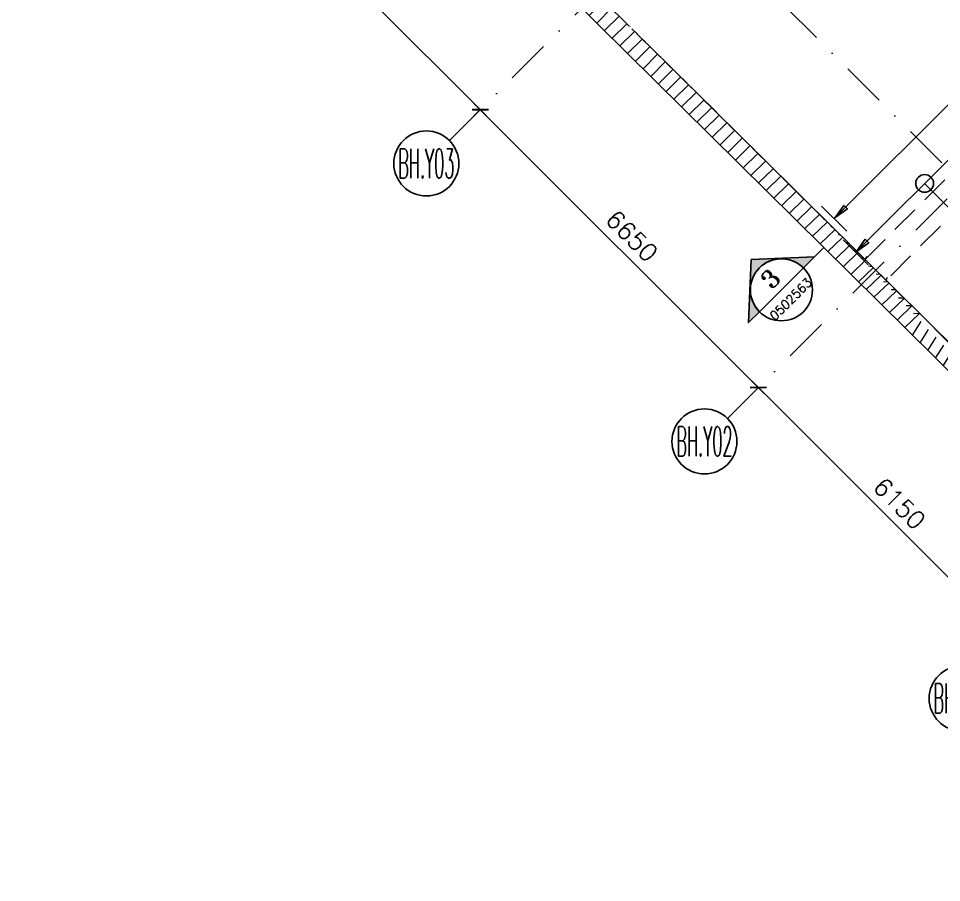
# Model space of a CAD drawing. Extents: x 660761725 to 1323371458, y 2734871439 to 5470067957.
# Drawn here: x 661724684 to 661740291, y 2735010169 to 2735024790 of the extents above; entities that cross this region are included whole.
import ezdxf
from ezdxf.enums import TextEntityAlignment as Align

# ---------------------------------------------------------------- set-up
doc = ezdxf.new("R2010")
doc.units = 0
for name, pattern in [('AXES', [1.95, 1.2, -0.25, 0.25, -0.25]), ('Hidden', [714.375, 476.25, -238.125]), ('sbp_axis_short', [10, 5, -2.5, 0, -2.5])]:
    doc.linetypes.add(name, pattern=pattern)
doc.layers.add('A-DETL', color=5, linetype='Continuous', lineweight=9, true_color=0x0000ff)
for name, color, linetype, lineweight in [('A-FLOR-PATT', 7, 'Continuous', 15), ('A-ROOF', 7, 'Continuous', 15), ('S-GRID', 7, 'Continuous', 9), ('S-GRID-IDEN', 7, 'Continuous', 13)]:
    doc.layers.add(name, color=color, linetype=linetype, lineweight=lineweight)
for name, color, linetype in [('S-AXIS', 20, 'AXES'), ('S-DIMO', 100, 'Continuous'), ('S-RDIMO', 8, 'Continuous'), ('S-SCEL-INDT', 222, 'Continuous'), ('S-TXT', 3, 'Continuous')]:
    doc.layers.add(name, color=color, linetype=linetype)
doc.styles.add('ROMANS', font='romans.shx')
doc.styles.add('ROMANT', font='romant')
doc.dimstyles.new('S-DIMO-100', dxfattribs={"dimscale": 100, "dimtxt": 3, "dimasz": 2, "dimexe": 1.5, "dimexo": 1.5, "dimgap": 1.5, "dimtad": 1, "dimdec": 0, "dimzin": 12, "dimdsep": 46, "dimtxsty": 'ROMANS', "dimblk": 'ARCHTICK', "dimcen": 0.09, "dimdle": 1.5, "dimclrd": 8, "dimclre": 8, "dimclrt": 4, "dimadec": 0, "dimazin": 3, "dimtfac": 1, "dimtdec": 0, "dimtix": 1, "dimtmove": 1, "dimatfit": 3, "dimfxl": 1, "dimtolj": 1, "dimtzin": 0, "dimarcsym": 0})

# ---------------------------------------------------------------- blocks, each defined once
blk = doc.blocks.new('_ARCHTICK')
at = {"color": 0, "linetype": 'ByBlock', "const_width": 0.15}
blk.add_lwpolyline([(-0.5, -0.5), (0.5, 0.5)], dxfattribs=at)
blk = doc.blocks.new('*D118')
at = {"layer": 'S-DIMO', "color": 8, "lineweight": -2, "transparency": 16777216}
for p, q in [((662614095.4112258, 2734523988.634831), (662618638.5730611, 2734519445.474528)), ((662614195.4119748, 2734523876.503543), (662614095.4112617, 2734523776.502797)), ((662618526.4410093, 2734519545.474508), (662618426.4410267, 2734519445.474492))]:
    blk.add_line(p, q, dxfattribs=at)
at = {"layer": 'S-DIMO', "color": 8, "lineweight": -2, "transparency": 16777216, "xscale": 200, "yscale": 200, "zscale": 200}
for p, rotation in [((662614201.477261, 2734523882.568832), 135.0000096597404), ((662618532.507026, 2734519551.540527), 315.0000096597404)]:
    blk.add_blockref('_ARCHTICK', p, dxfattribs=dict(at, rotation=rotation))
at = {"layer": 'S-DIMO', "color": 4, "transparency": 16777216, "insert": (662616579.124142, 2734521929.186749), "char_height": 300, "width": 199.5440968434552, "attachment_point": 5, "rotation": 315.00000965974044, "style": 'ROMANS'}
blk.add_mtext('\\A1;6125', dxfattribs=at)
blk = doc.blocks.new('*D119')
at = {"layer": 'S-DIMO', "color": 8, "lineweight": -2, "transparency": 16777216}
for p, q in [((662618426.4401975, 2734519657.605733), (662623340.8331552, 2734514743.214432)), ((662618526.4410093, 2734519545.474508), (662618426.4402332, 2734519445.473699)), ((662623228.7011043, 2734514843.214414), (662623128.7011207, 2734514743.214396))]:
    blk.add_line(p, q, dxfattribs=at)
at = {"layer": 'S-DIMO', "color": 8, "lineweight": -2, "transparency": 16777216, "xscale": 200, "yscale": 200, "zscale": 200}
for p, rotation in [((662618532.5062325, 2734519551.539734), 135.0000096597404), ((662623234.76712, 2734514849.280432), 315.0000096597404)]:
    blk.add_blockref('_ARCHTICK', p, dxfattribs=dict(at, rotation=rotation))
at = {"layer": 'S-DIMO', "color": 4, "transparency": 16777216, "insert": (662621095.768675, 2734517412.542153), "char_height": 300, "width": 199.5440968434552, "attachment_point": 5, "rotation": 315.00000965974044, "style": 'ROMANS'}
blk.add_mtext('\\A1;6650', dxfattribs=at)
blk = doc.blocks.new('*D120')
at = {"layer": 'S-DIMO', "color": 8, "lineweight": -2, "transparency": 16777216}
for p, q in [((662623128.7003523, 2734514955.345698), (662627689.5398602, 2734510394.507728)), ((662623228.7011043, 2734514843.214414), (662623128.7003881, 2734514743.213664)), ((662627577.4078088, 2734510494.507709), (662627477.407826, 2734510394.507692))]:
    blk.add_line(p, q, dxfattribs=at)
at = {"layer": 'S-DIMO', "color": 8, "lineweight": -2, "transparency": 16777216, "xscale": 200, "yscale": 200, "zscale": 200}
for p, rotation in [((662623234.7663873, 2734514849.279699), 135.0000096597404), ((662627583.4738252, 2734510500.573728), 315.0000096597404)]:
    blk.add_blockref('_ARCHTICK', p, dxfattribs=dict(at, rotation=rotation))
at = {"layer": 'S-DIMO', "color": 4, "transparency": 16777216, "insert": (662625621.252105, 2734512887.058783), "char_height": 300, "width": 199.5440968434552, "attachment_point": 5, "rotation": 315.00000965974044, "style": 'ROMANS'}
blk.add_mtext('\\A1;6150', dxfattribs=at)
blk = doc.blocks.new('*U1142')
at = {"layer": 'S-AXIS', "color": 3, "linetype": 'Continuous'}
blk.add_circle((0, 5.5), 5.5, dxfattribs=at)
at = {"layer": 'S-AXIS', "color": 3, "linetype": 'Continuous', "ltscale": 0.5, "style": 'ROMANT', "width": 0.4, "flags": 8}
blk.add_attdef('A', text='', height=5, dxfattribs=at).set_placement((0, 5.5), align=Align.MIDDLE_CENTER)
blk = doc.blocks.new('*U1143')
at = {"layer": 'S-SCEL-INDT'}
h = blk.add_hatch(color=256, dxfattribs=at)
edge = h.paths.add_edge_path()
edge.add_line((7.000001906104444, 2.263283386128023e-05), (10.50000190576247, 3.394924715394154e-05))
edge.add_line((10.50000190576247, 3.394924715394154e-05), (-2.921335544670001e-05, 9.624999999075953))
edge.add_line((-2.921335544670001e-05, 9.624999999075953), (-10.49999809220753, -3.394923260202631e-05))
edge.add_line((-10.49999809220753, -3.394923260202631e-05), (-6.999998092549504, -2.263281203340739e-05))
edge.add_arc((1.90677747013979e-06, 1.091277068709939e-11), 6.999999999363562, 0.00018525217620890544, 180.0001852521762, ccw=False)
at = {"layer": 'S-SCEL-INDT', "color": 2, "linetype": 'Continuous'}
blk.add_line((-6.999999999228748, 4.272327350918204e-05), (6.999999999228748, -4.272327350918204e-05), dxfattribs=at)
at = {"layer": 'S-SCEL-INDT'}
blk.add_line((13.40845287412958, 4.901550710201263e-05), (7.000001906104444, 2.263283386128023e-05), dxfattribs=at)
blk.add_lwpolyline([(7.000001906104444, 2.263283386128023e-05), (10.50000190576247, 3.394924715394154e-05), (-2.921335544670001e-05, 9.624999999075953), (-10.49999809220753, -3.394923260202631e-05), (-6.999998092549504, -2.263281203340739e-05, -0.9999999999999999)], format="xyb", close=True, dxfattribs=at)
for centre, radius in [((0, 0), 6.999999999370188), ((0, -1.906788384076208e-06), 6.99999999936)]:
    blk.add_circle(centre, radius, dxfattribs=at)
at = {"layer": 'S-SCEL-INDT', "linetype": 'Continuous', "style": 'ROMANT', "flags": 8}
for rotation, p in [(359.9998251523294, (-9.533905540592968e-07, 3.499999999687137)), (0.0001748476705820678, (9.533905540592968e-07, 3.499943417606119))]:
    blk.add_attdef('01', text='', height=4, rotation=rotation, dxfattribs=at).set_placement(p, align=Align.MIDDLE_CENTER)
at = {"layer": 'S-SCEL-INDT', "color": 3, "linetype": 'Continuous', "style": 'ROMANS', "flags": 8}
for rotation, p in [(359.9998251523294, (0, -2.974065839854546)), (0.0001748476705820678, (0, -2.97412474701559))]:
    blk.add_attdef('-', text='', height=2, rotation=rotation, dxfattribs=at).set_placement(p, align=Align.MIDDLE_CENTER)
blk = doc.blocks.new('I am… Limitless.')
at = {"layer": 'S-TXT', "color": 134}
ref = blk.add_blockref('*U1143', (662336413.739825, 2734516503.357208), dxfattribs=dict(at, xscale=75.00000000000001, yscale=75.00000000000001, zscale=75.00000000000001, rotation=44.94966640259396))
ref.add_attrib('-', '0502563', dxfattribs={"layer": 'S-SCEL-INDT', "color": 3, "linetype": 'Continuous', "height": 150, "rotation": 44.94984142316793, "style": 'ROMANS'}).set_placement((662336571.3279865, 2734516345.491925), align=Align.MIDDLE_CENTER)
ref.add_attrib('01', '3', dxfattribs={"layer": 'S-SCEL-INDT', "linetype": 'Continuous', "height": 300.0000000000001, "rotation": 44.94984142316793, "style": 'ROMANT'}).set_placement((662336228.2904761, 2734516689.132774), align=Align.MIDDLE_CENTER)
blk = doc.blocks.new('I am… Atomic.')
at = {"layer": 'A-FLOR-PATT', "transparency": 33554600}
h = blk.add_hatch(dxfattribs=at)
h.set_pattern_fill('ANSI31', color=8, scale=50, angle=30, style=0)
h.set_pattern_definition([(74.99999999999999, (0, 0), (-153.3407249233896, 41.08752341002518), [])])
edge = h.paths.add_edge_path()
edge.add_line((662326312.3910785, 2734528417.846987), (662333102.7430063, 2734521695.273901))
edge.add_line((662325865.2845687, 2734528370.671522), (662344964.0169713, 2734509462.575772))
edge.add_line((662336968.3324986, 2734517868.269328), (662339133.8364366, 2734515724.380668))
edge.add_line((662332502.0842122, 2734522289.937136), (662334515.7142464, 2734520296.40643))
edge.add_line((662333458.4230682, 2734521343.144109), (662337828.6853824, 2734517016.504176))
edge.add_line((662338184.3654449, 2734516664.374383), (662344781.0343132, 2734510133.551082))
edge.add_line((662344781.0343132, 2734510133.551082), (662344829.7545922, 2734510084.405783))
edge.add_line((662344829.7545922, 2734510084.405783), (662344878.4748713, 2734510035.260483))
edge.add_line((662344878.4748713, 2734510035.260483), (662344927.1951503, 2734509986.115183))
edge.add_line((662344927.1951503, 2734509986.115183), (662344975.9154292, 2734509936.969883))
edge.add_line((662344975.9154292, 2734509936.969883), (662345024.6357082, 2734509887.824584))
edge.add_line((662345024.6357082, 2734509887.824584), (662345073.3559872, 2734509838.679284))
edge.add_line((662345073.3559872, 2734509838.679284), (662345122.0762662, 2734509789.533985))
edge.add_line((662345122.0762662, 2734509789.533985), (662345170.7965451, 2734509740.388685))
edge.add_line((662345170.7965451, 2734509740.388685), (662345219.5168241, 2734509691.243385))
edge.add_line((662344964.0169713, 2734509462.575772), (662345267.5598451, 2734509156.384884))
edge.add_line((662345267.5598451, 2734509156.384884), (662345219.5168241, 2734509691.243385))
edge = h.paths.add_edge_path()
edge.add_line((662345219.5168241, 2734509691.243385), (662345513.1205869, 2734510013.727216))
edge.add_line((662345468.2720397, 2734510142.524049), (662345661.1307589, 2734509588.669044))
edge.add_line((662345267.5598451, 2734509156.384884), (662345661.1307589, 2734509588.669044))
edge = h.paths.add_edge_path()
edge.add_line((662325865.2845687, 2734528370.671522), (662326389.6555356, 2734528894.154181))
edge.add_line((662326389.6555356, 2734528894.154181), (662326589.2420617, 2734528694.228972))
edge.add_line((662326589.2420617, 2734528694.228972), (662326314.0211399, 2734528416.233197))
at = {"layer": 'A-DETL', "color": 8, "linetype": 'Hidden', "lineweight": 9}
for p, q in [((662337828.6853824, 2734517016.504176), (662343805.8863698, 2734522983.579849)), ((662344159.6396613, 2734522629.526549), (662338184.3654449, 2734516664.374383)), ((662333458.4230682, 2734521343.144109), (662337828.6853824, 2734517016.504176)), ((662337851.9824706, 2734517069.091905), (662337828.6853824, 2734517016.504176)), ((662338184.3654449, 2734516664.374383), (662338207.662599, 2734516716.96226)), ((662338184.3654449, 2734516664.374383), (662344781.0343132, 2734510133.551082))]:
    blk.add_line(p, q, dxfattribs=at)
at = {"layer": 'A-ROOF', "color": 8, "lineweight": 13}
blk.add_line((662325865.2845687, 2734528370.671522), (662344964.0169713, 2734509462.575772), dxfattribs=at)
blk = doc.blocks.new('CADF_02')
at = {"color": 0}
blk.add_lwpolyline([(0, 0), (2.5, -0.4166666679084301), (2.5, 0.4166666679084301)], close=True, dxfattribs=at)
blk = doc.blocks.new('cadf_03')
at = {"color": 8}
blk.add_lwpolyline([(-3.725290298461914e-09, 2.99999999627471), (3.725290298461914e-09, -3.000000007450581)], dxfattribs=at)
blk.add_blockref('CADF_02', (0.2513523101806641, 0), dxfattribs=at)
blk = doc.blocks.new('I am… All Range.')
at = {"layer": 'S-GRID', "color": 8, "linetype": 'sbp_axis_short', "lineweight": 13, "ltscale": 150}
for p, q in [((662618010.1861551, 2734519029.21969), (662684113.7569702, 2734585132.790505)), ((662622712.44625, 2734514326.959595), (662688816.0170653, 2734580430.53041)), ((662609895.5820874, 2734535093.832907), (662638515.474758, 2734506473.940236))]:
    blk.add_line(p, q, dxfattribs=at)
at = {"layer": 'S-GRID-IDEN', "color": 9}
ref = blk.add_blockref('*U1142', (662617621.277425, 2734518090.31096), dxfattribs=dict(at, xscale=100.0000000000075, yscale=100, zscale=100.0000000000028, rotation=359.9999999381469))
ref.add_attrib('A', 'BH.Y03', dxfattribs={"layer": 'S-AXIS', "color": 3, "linetype": 'Continuous', "ltscale": 0.5, "height": 499.9999999999999, "rotation": 359.9999999381469, "style": 'ROMANT', "width": 0.4000000000000299}).set_placement((662617621.2774256, 2734518640.31096), align=Align.MIDDLE_CENTER)
ref = blk.add_blockref('*U1142', (662622323.5375198, 2734513388.050866), dxfattribs=dict(at, xscale=100.0000000000075, yscale=100, zscale=100.0000000000028, rotation=359.9999999381469))
ref.add_attrib('A', 'BH.Y02', dxfattribs={"layer": 'S-AXIS', "color": 3, "linetype": 'Continuous', "ltscale": 0.5, "height": 499.9999999999999, "rotation": 359.9999999381469, "style": 'ROMANT', "width": 0.4000000000000299}).set_placement((662622323.5375204, 2734513938.050866), align=Align.MIDDLE_CENTER)
ref = blk.add_blockref('*U1142', (662626672.2442242, 2734509039.344162), dxfattribs=dict(at, xscale=100.0000000000075, yscale=100, zscale=100.0000000000028, rotation=359.9999999381469))
ref.add_attrib('A', 'BH.Y01', dxfattribs={"layer": 'S-AXIS', "color": 3, "linetype": 'Continuous', "ltscale": 0.5, "height": 499.9999999999999, "rotation": 359.9999999381469, "style": 'ROMANT', "width": 0.4000000000000299}).set_placement((662626672.2442248, 2734509589.344161), align=Align.MIDDLE_CENTER)
at = {"layer": 'S-DIMO', "color": 3}
for base, p1, p2, picture, middle in [((662618532.507026, 2734519551.540527), (662614301.4779738, 2734523982.569578), (662618632.5070087, 2734519651.540543), '*D118', (662616579.124142, 2734521929.186749)), ((662623234.76712, 2734514849.280432), (662618632.5070087, 2734519651.540543), (662623334.7671036, 2734514949.280448), '*D119', (662621095.768675, 2734517412.542153)), ((662627583.4738252, 2734510500.573728), (662623334.7671036, 2734514949.280448), (662627683.4738078, 2734510600.573744), '*D120', (662625621.252105, 2734512887.058783))]:
    dim = blk.add_linear_dim(base=base, p1=p1, p2=p2, angle=315.0000096597404, dimstyle='S-DIMO-100', dxfattribs=at)
    dim.commit()
    dim.dimension.update_dxf_attribs({"geometry": picture, "text_midpoint": middle})

msp = doc.modelspace()

# ---------------------------------------------------------------- linework, layer by layer
at = {"layer": 'S-RDIMO'}
for p, q in [((661744314.4680817, 2735027240.944632), (661738476.7574414, 2735021403.234334)), ((661744675.5213218, 2735026667.964234), (661738837.752858, 2735020830.196113))]:
    msp.add_line(p, q, dxfattribs=at)
msp.add_lwpolyline([(661740005.8011688, 2735021998.244355), (661745865.5070022, 2735016138.538177, -1), (661746077.6390303, 2735015926.406137), (661746381.0231758, 2735015623.021974, -1), (661746593.1552039, 2735015410.889933), (661750607.2940649, 2735011396.750836)], format="xyb", dxfattribs=at)
msp.add_circle((661740005.801169, 2735021998.244355), 150.000000263009, dxfattribs=at)

# ---------------------------------------------------------------- block references
at = {"layer": 'S-AXIS'}
for name, p in [('I am… All Range.', (-886040.414914608, 503695.4297404289)), ('I am… Atomic.', (-598829.7953836918, 503695.4297404289)), ('I am… Limitless.', (-598829.7953836918, 503695.4297404289))]:
    msp.add_blockref(name, p, dxfattribs=at)
at = {"layer": 'S-RDIMO'}
for p, xscale, yscale, zscale, rotation in [((661738476.7574414, 2735021403.234334), 100, 100, 100, 44.99999831635326), ((661738837.7528576, 2735020830.196112), 99.99999999999996, 99.99999999999996, 99.99999999999996, 44.99999831635323)]:
    msp.add_blockref('cadf_03', p, dxfattribs=dict(at, xscale=xscale, yscale=yscale, zscale=zscale, rotation=rotation))

doc.saveas('drawing.dxf')
